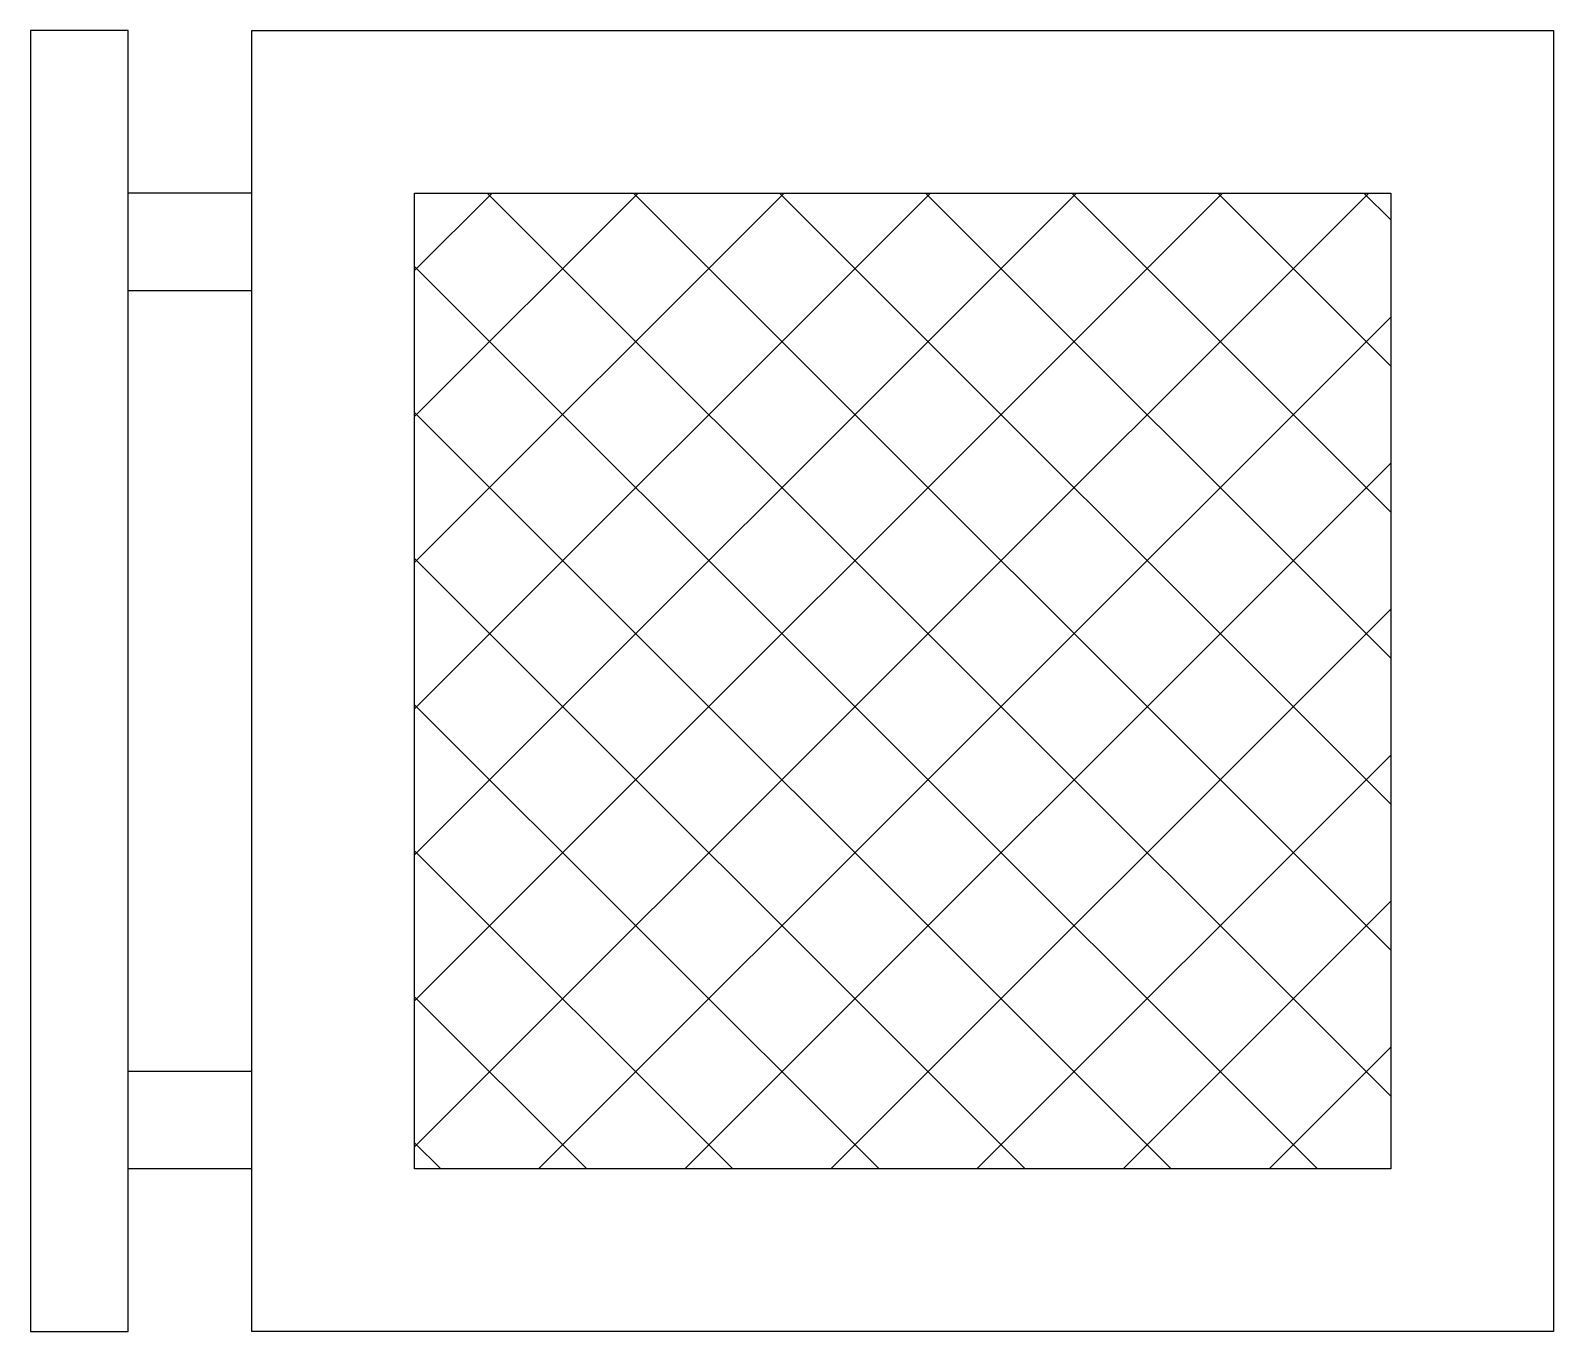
# Model space of a CAD drawing. Header units: millimetres. Extents: x -879.81 to -879.342, y 2725.672 to 2726.072.
import ezdxf

# ---------------------------------------------------------------- set-up
doc = ezdxf.new("R2010")
doc.units = ezdxf.units.MM
doc.header["$LTSCALE"] = 10
doc.layers.add('Móveis_cadeiras', color=2, linetype='Continuous')

msp = doc.modelspace()

# ---------------------------------------------------------------- hatches: boundary and pattern name
at = {"layer": 'Móveis_cadeiras'}
h = msp.add_hatch(dxfattribs=at)
h.set_pattern_fill('ANSI37,_O', color=1, scale=0.01)
h.set_pattern_definition([(45, (166.642726, 155.35512), (-0.0224506403, 0.0224506403), []), (135, (166.642726, 155.35512), (-0.0224506403, -0.0224506403), [])])
h.paths.add_polyline_path([(-879.69241, 2725.72154), (-879.69241, 2726.02154), (-879.39241, 2726.02154), (-879.39241, 2725.72154)])

# ---------------------------------------------------------------- linework, layer by layer
for p, q in [((-879.74241, 2726.02154), (-879.78046, 2726.02154)), ((-879.74241, 2725.99154), (-879.78046, 2725.99154)), ((-879.74241, 2725.75154), (-879.78046, 2725.75154)), ((-879.74241, 2725.72154), (-879.78046, 2725.72154))]:
    msp.add_line(p, q, dxfattribs=at)
for points in [[(-879.81046, 2725.67154), (-879.78046, 2725.67154), (-879.78046, 2726.07154), (-879.81046, 2726.07154)], [(-879.74241, 2725.67154), (-879.74241, 2726.07154), (-879.34241, 2726.07154), (-879.34241, 2725.67154)]]:
    msp.add_lwpolyline(points, close=True, dxfattribs=at)
at = {"layer": 'Móveis_cadeiras', "color": 1}
msp.add_lwpolyline([(-879.69241, 2725.72154), (-879.69241, 2726.02154), (-879.39241, 2726.02154), (-879.39241, 2725.72154)], close=True, dxfattribs=at)

doc.saveas('drawing.dxf')
